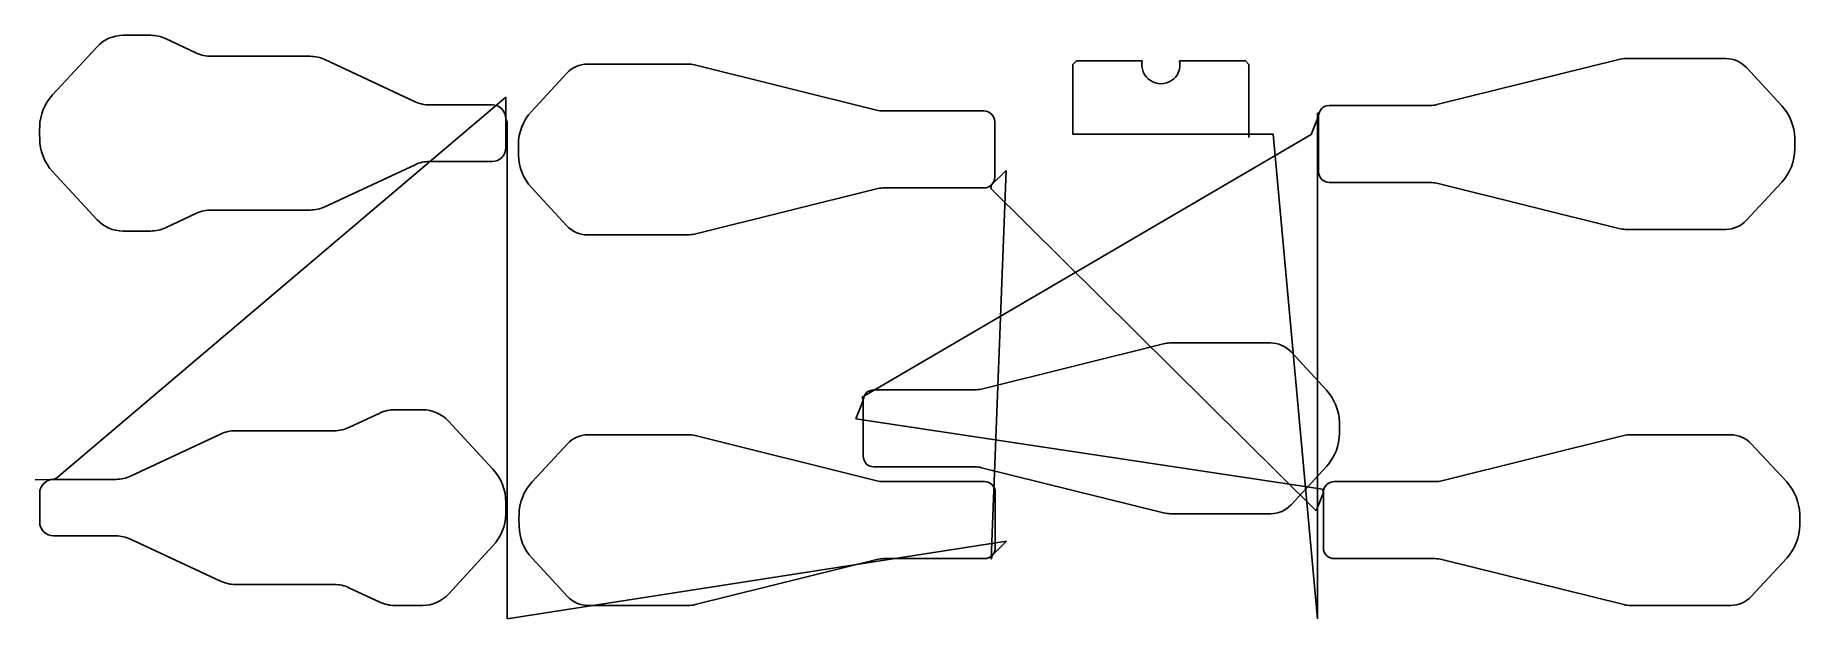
# Model space of a CAD drawing. Header units: metres. Extents: x 13 to 2558, y 0 to 841.
import ezdxf

# ---------------------------------------------------------------- set-up
doc = ezdxf.new("R2010")
doc.units = ezdxf.units.M

msp = doc.modelspace()

# ---------------------------------------------------------------- linework, layer by layer
at = {"layer": 'TOOL_0'}
for p, q in [((139.327, 840.527), (179.167, 840.527)), ((37.641, 754.778), (101.907, 824.179)), ((200.721, 835.749), (245.299, 814.962)), ((266.43, 810.277), (409.052, 810.277)), ((430.5, 805.522), (560.523, 744.891)), ((809.153, 799.045), (953.762, 799.045)), ((963.517, 797.853), (1226.027, 732.708)), ((1509.493, 798.613), (1514.579, 803.699)), ((1509.493, 698.199), (1509.493, 798.613)), ((1514.579, 803.699), (1609.549, 803.699)), ((1663.438, 803.699), (1758.408, 803.699)), ((1758.408, 803.699), (1763.494, 798.613)), ((1763.494, 798.613), (1763.494, 698.199)), ((2034.426, 740.645), (2296.936, 805.79)), ((2306.691, 806.982), (2451.3, 806.982)), ((2481.016, 793.999), (2532.029, 738.91)), ((728.424, 730.973), (779.437, 786.062)), ((43.756, 202.831), (691.501, 751.639)), ((581.337, 740.277), (671.503, 740.277)), ((691.501, 751.639), (691.501, 720.278)), ((1879.301, 739.482), (2024.912, 739.482)), ((691.501, 720.278), (691.501, 678.778)), ((691.503, 720.277), (693.537, 715.471)), ((693.537, 715.471), (693.537, 0.001)), ((1235.541, 731.545), (1381.152, 731.545)), ((1396.652, 716.045), (1396.652, 636.045)), ((1853.343, 697.527), (1863.801, 723.982)), ((1863.802, 723.982), (1862.427, 728.686)), ((1862.427, 728.686), (1862.427, -0.002)), ((1863.802, 643.982), (1863.802, 723.982)), ((1205.553, 318.941), (1853.343, 697.527)), ((1763.493, 698.199), (1509.493, 698.199)), ((1798.493, 698.199), (1763.493, 698.199)), ((1763.494, 698.199), (1763.494, 693.199)), ((1862.427, -0.002), (1798.493, 698.199)), ((101.907, 574.877), (37.641, 644.278)), ((560.522, 654.164), (430.499, 593.533)), ((671.501, 658.778), (581.336, 658.778)), ((1391.74, 85.883), (1413.093, 645.638)), ((1413.093, 645.638), (1392.112, 625.086)), ((779.437, 566.029), (728.424, 621.118)), ((1226.027, 619.383), (963.517, 554.238)), ((1381.152, 620.546), (1235.541, 620.546)), ((1392.112, 625.085), (1390.916, 619.927)), ((1390.916, 619.927), (1860.428, 155.545)), ((2024.913, 628.482), (1879.302, 628.482)), ((2296.936, 562.174), (2034.427, 627.319)), ((2532.029, 629.054), (2481.016, 573.965)), ((409.051, 588.778), (266.429, 588.778)), ((245.298, 584.093), (200.72, 563.306)), ((2451.3, 560.982), (2306.691, 560.982)), ((179.166, 558.528), (139.327, 558.528)), ((953.762, 553.046), (809.153, 553.046)), ((1377.552, 330.9), (1640.062, 396.045)), ((1649.817, 397.237), (1794.426, 397.237)), ((1824.142, 384.254), (1875.155, 329.165)), ((1196.469, 287.782), (1206.927, 314.237)), ((1206.928, 314.237), (1205.553, 318.941)), ((1206.928, 234.237), (1206.928, 314.237)), ((1222.427, 329.737), (1368.038, 329.737)), ((465.203, 275.435), (509.781, 296.222)), ((531.335, 301), (571.175, 301)), ((608.595, 284.652), (672.861, 215.251)), ((1869.512, 186.703), (1196.469, 287.782)), ((149.979, 205.365), (280.002, 265.996)), ((301.45, 270.751), (444.072, 270.751)), ((809.977, 265.001), (954.586, 265.001)), ((964.341, 263.809), (1226.851, 198.664)), ((2041.511, 198.662), (2304.021, 263.807)), ((2313.776, 264.999), (2458.385, 264.999)), ((729.248, 196.929), (780.261, 252.018)), ((2488.101, 252.016), (2539.114, 196.927)), ((1368.039, 218.737), (1222.428, 218.737)), ((1640.062, 152.429), (1377.553, 217.574)), ((1875.155, 219.309), (1824.142, 164.22)), ((12.678, 200.232), (39, 200.751)), ((19.001, 139.252), (19.001, 180.752)), ((39, 200.751), (129.165, 200.751)), ((39.001, 200.752), (43.756, 202.831)), ((1236.365, 197.501), (1381.976, 197.501)), ((1397.476, 182.001), (1397.476, 102.001)), ((1860.428, 155.545), (1870.886, 181.999)), ((1870.887, 181.999), (1869.512, 186.703)), ((1870.887, 101.999), (1870.887, 181.999)), ((1886.386, 197.499), (2031.997, 197.499)), ((1794.426, 151.237), (1649.817, 151.237)), ((129.166, 119.252), (39.001, 119.252)), ((280.003, 54.007), (149.98, 114.638)), ((672.861, 104.751), (608.595, 35.35)), ((693.537, 0.001), (1413.917, 111.593)), ((1413.917, 111.593), (1392.936, 91.042)), ((780.261, 31.985), (729.248, 87.074)), ((1226.851, 85.339), (964.341, 20.194)), ((1381.976, 86.502), (1236.365, 86.502)), ((1392.936, 91.041), (1391.74, 85.883)), ((2031.998, 86.499), (1886.387, 86.499)), ((2304.021, 20.191), (2041.512, 85.336)), ((2539.114, 87.071), (2488.101, 31.982)), ((444.073, 49.252), (301.451, 49.252)), ((509.782, 23.78), (465.204, 44.567)), ((571.175, 19.002), (531.336, 19.002)), ((954.586, 19.002), (809.977, 19.002)), ((2458.385, 18.999), (2313.776, 18.999))]:
    msp.add_line(p, q, dxfattribs=at)
for centre, radius, start, end in [((139.327, 789.527), 51, 90, 137.199423), ((179.167, 789.527), 51, 64.999667, 90), ((266.43, 860.277), 50, 244.999721, 270), ((409.052, 759.527), 50.75, 64.999817, 90), ((809.176, 758.493), 40.552, 90.032497, 137.168501), ((953.762, 758.545), 40.5, 76.062574, 90), ((1636.493, 798.199), 27.5, 168.46288, 11.536704), ((2306.691, 766.482), 40.5, 90, 103.937426), ((2451.277, 766.43), 40.552, 42.831499, 89.967503), ((89.07, 707.19), 70.069, 137.221465, 178.638389), ((581.337, 789.527), 49.25, 245.000115, 270), ((671.503, 720.277), 20, 0, 90), ((1879.301, 723.982), 15.5, 90, 180), ((2024.912, 778.982), 39.5, 270, 283.937386), ((2480.232, 690.981), 70.57, 1.359251, 42.778824), ((780.152, 683.072), 70.5, 137.199793, 179.996749), ((1235.541, 771.045), 39.5, 256.062614, 270), ((1381.152, 716.045), 15.5, 0, 90), ((747.753, 699.528), 728.792, 179.266715, 180.604501), ((89.002, 691.839), 70, 180, 222.800116), ((1878.254, 683.982), 672.584, 359.401376, 0.738852), ((671.501, 678.778), 20, 270, 0), ((1382.199, 676.046), 672.584, 179.40112, 180.738852), ((780.221, 669.047), 70.57, 181.359251, 222.778824), ((2480.301, 676.955), 70.5, 317.199793, 0), ((581.336, 609.528), 49.25, 90, 114.999885), ((1879.302, 643.982), 15.5, 180, 270), ((1235.541, 581.046), 39.5, 90, 103.937386), ((1381.152, 636.046), 15.5, 270, 315), ((1381.152, 636.045), 15.5, 315, 0), ((2024.913, 588.982), 39.5, 76.062614, 90), ((266.429, 538.778), 50, 90, 115.000279), ((409.051, 639.528), 50.75, 270, 295.000183), ((139.327, 609.528), 51, 222.799753, 270), ((179.166, 609.528), 51, 270, 295.000333), ((809.176, 593.598), 40.552, 222.831499, 269.967503), ((2306.691, 601.482), 40.5, 256.062574, 270), ((2451.277, 601.534), 40.552, 270.032497, 317.168501), ((953.762, 593.546), 40.5, 270, 283.937426), ((1649.817, 356.737), 40.5, 90, 103.937426), ((1794.403, 356.685), 40.552, 42.831499, 89.967503), ((1368.038, 369.237), 39.5, 270, 283.937386), ((1222.427, 314.237), 15.5, 90, 180), ((1823.358, 281.236), 70.57, 1.359251, 42.778824), ((531.335, 250), 51, 90, 115.000333), ((571.175, 250), 51, 42.800577, 90), ((1221.38, 274.237), 672.584, 359.401376, 0.738852), ((301.45, 220.001), 50.75, 90, 115.000183), ((444.072, 320.751), 50, 270, 294.999795), ((810, 224.449), 40.552, 90.032497, 137.168501), ((954.586, 224.501), 40.5, 76.062574, 90), ((1823.427, 267.21), 70.5, 317.199793, 0), ((2313.776, 224.499), 40.5, 90, 103.937426), ((2458.362, 224.447), 40.552, 42.831499, 89.967503), ((1222.428, 234.237), 15.5, 180, 270), ((129.165, 250.001), 49.25, 270, 294.999885), ((621.5, 167.69), 70, 0, 42.800116), ((1368.039, 179.237), 39.5, 76.062614, 90), ((39.001, 180.752), 20, 90, 180), ((780.976, 149.028), 70.5, 137.199793, 179.996749), ((1236.365, 237.001), 39.5, 256.062614, 270), ((1381.976, 182.001), 15.5, 0, 90), ((1886.386, 181.999), 15.5, 90, 180), ((2031.997, 236.999), 39.5, 270, 283.937386), ((2487.317, 148.998), 70.57, 1.359251, 42.778824), ((-37.251, 160.001), 728.792, 359.267029, 0.604501), ((1794.403, 191.789), 40.552, 270.032497, 317.168501), ((39.001, 139.252), 20, 180, 270), ((621.432, 152.34), 70.069, 317.220865, 358.640841), ((1383.023, 142.002), 672.584, 179.40112, 180.738852), ((781.045, 135.003), 70.57, 181.359251, 222.778824), ((1649.817, 191.737), 40.5, 256.062574, 270), ((2487.386, 134.972), 70.5, 317.199793, 0), ((1885.339, 141.999), 672.584, 359.401376, 0.738852), ((129.166, 70.002), 49.25, 65.000115, 90), ((1381.976, 102.001), 15.5, 315, 0), ((1886.387, 101.999), 15.5, 180, 270), ((1236.365, 47.002), 39.5, 90, 103.937386), ((1381.976, 102.002), 15.5, 270, 315), ((2031.998, 46.999), 39.5, 76.062614, 90), ((301.451, 100.002), 50.75, 244.999817, 270), ((444.073, -0.748), 50, 64.999721, 90), ((571.175, 70.002), 51, 270, 317.199423), ((810, 59.554), 40.552, 222.831499, 269.967503), ((2458.362, 59.551), 40.552, 270.032497, 317.168501), ((531.336, 70.002), 51, 244.999667, 270), ((954.586, 59.502), 40.5, 270, 283.937426), ((2313.776, 59.499), 40.5, 256.062574, 270)]:
    msp.add_arc(centre, radius, start, end, dxfattribs=at)

doc.saveas('drawing.dxf')
